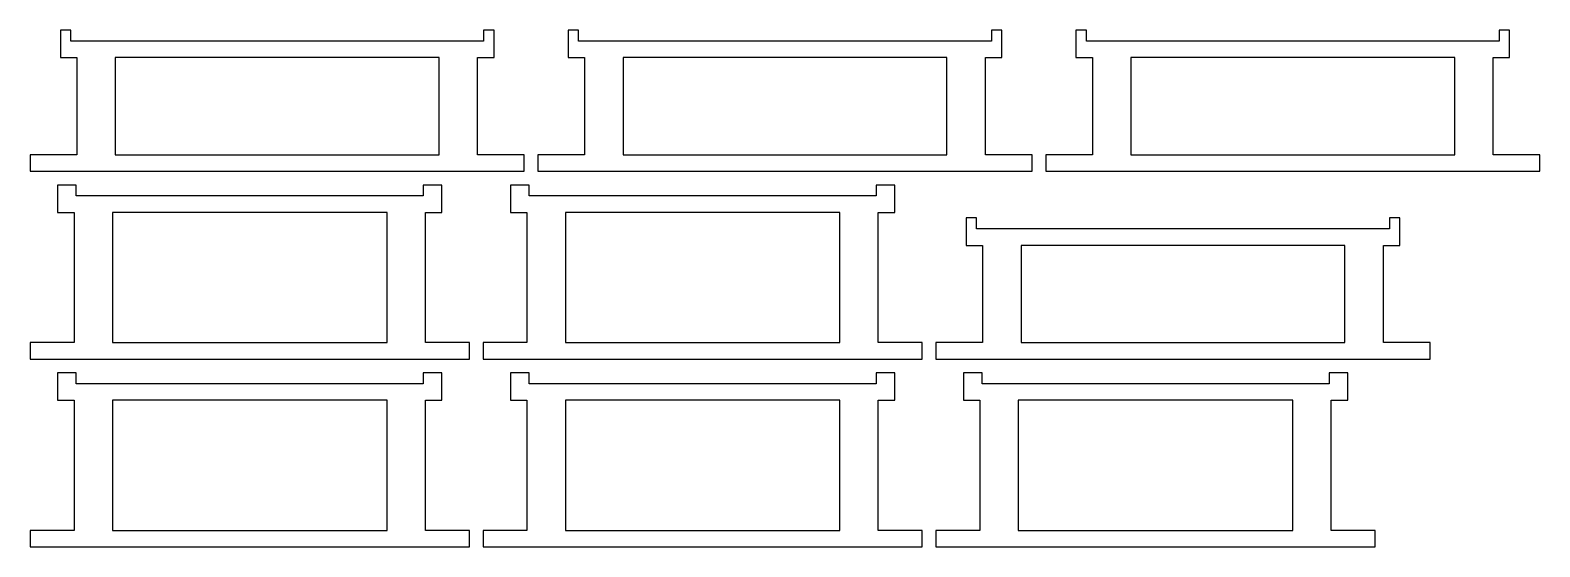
# Model space of a CAD drawing. Header units: millimetres. Extents: x 5 to 555, y 5 to 193.
import ezdxf

# ---------------------------------------------------------------- set-up
doc = ezdxf.new("R2010")
doc.units = ezdxf.units.MM

msp = doc.modelspace()

# ---------------------------------------------------------------- linework, layer by layer
at = {"layer": 'CORTE'}
for points in [[(5, 141.8), (185, 141.8), (185, 147.8), (168, 147.8), (168, 183.2), (174, 183.2), (174, 193.2), (170.2, 193.2), (170.2, 189.2), (19.8, 189.2), (19.8, 193.2), (16, 193.2), (16, 183.2), (22, 183.2), (22, 147.8), (5, 147.8)], [(190, 141.8), (370, 141.8), (370, 147.8), (353, 147.8), (353, 183.2), (359, 183.2), (359, 193.2), (355.2, 193.2), (355.2, 189.2), (204.8, 189.2), (204.8, 193.2), (201, 193.2), (201, 183.2), (207, 183.2), (207, 147.8), (190, 147.8)], [(375, 141.8), (555, 141.8), (555, 147.8), (538, 147.8), (538, 183.2), (544, 183.2), (544, 193.2), (540.2, 193.2), (540.2, 189.2), (389.8, 189.2), (389.8, 193.2), (386, 193.2), (386, 183.2), (392, 183.2), (392, 147.8), (375, 147.8)], [(36, 147.8), (154, 147.8), (154, 183.2), (36, 183.2)], [(221, 147.8), (339, 147.8), (339, 183.2), (221, 183.2)], [(406, 147.8), (524, 147.8), (524, 183.2), (406, 183.2)], [(5, 73.4), (165, 73.4), (165, 79.4), (149, 79.4), (149, 126.8), (155, 126.8), (155, 136.8), (148.2, 136.8), (148.2, 132.8), (21.8, 132.8), (21.8, 136.8), (15, 136.8), (15, 126.8), (21, 126.8), (21, 79.4), (5, 79.4)], [(170, 73.4), (330, 73.4), (330, 79.4), (314, 79.4), (314, 126.8), (320, 126.8), (320, 136.8), (313.2, 136.8), (313.2, 132.8), (186.8, 132.8), (186.8, 136.8), (180, 136.8), (180, 126.8), (186, 126.8), (186, 79.4), (170, 79.4)], [(35, 79.4), (135, 79.4), (135, 126.8), (35, 126.8)], [(200, 79.4), (300, 79.4), (300, 126.8), (200, 126.8)], [(335, 73.4), (515, 73.4), (515, 79.4), (498, 79.4), (498, 114.8), (504, 114.8), (504, 124.8), (500.2, 124.8), (500.2, 120.8), (349.8, 120.8), (349.8, 124.8), (346, 124.8), (346, 114.8), (352, 114.8), (352, 79.4), (335, 79.4)], [(366, 79.4), (484, 79.4), (484, 114.8), (366, 114.8)], [(5, 5), (165, 5), (165, 11), (149, 11), (149, 58.4), (155, 58.4), (155, 68.4), (148.2, 68.4), (148.2, 64.4), (21.8, 64.4), (21.8, 68.4), (15, 68.4), (15, 58.4), (21, 58.4), (21, 11), (5, 11)], [(170, 5), (330, 5), (330, 11), (314, 11), (314, 58.4), (320, 58.4), (320, 68.4), (313.2, 68.4), (313.2, 64.4), (186.8, 64.4), (186.8, 68.4), (180, 68.4), (180, 58.4), (186, 58.4), (186, 11), (170, 11)], [(335, 5), (495, 5), (495, 11), (479, 11), (479, 58.4), (485, 58.4), (485, 68.4), (478.2, 68.4), (478.2, 64.4), (351.8, 64.4), (351.8, 68.4), (345, 68.4), (345, 58.4), (351, 58.4), (351, 11), (335, 11)], [(35, 11), (135, 11), (135, 58.4), (35, 58.4)], [(200, 11), (300, 11), (300, 58.4), (200, 58.4)], [(365, 11), (465, 11), (465, 58.4), (365, 58.4)]]:
    msp.add_lwpolyline(points, close=True, dxfattribs=at)

doc.saveas('drawing.dxf')
